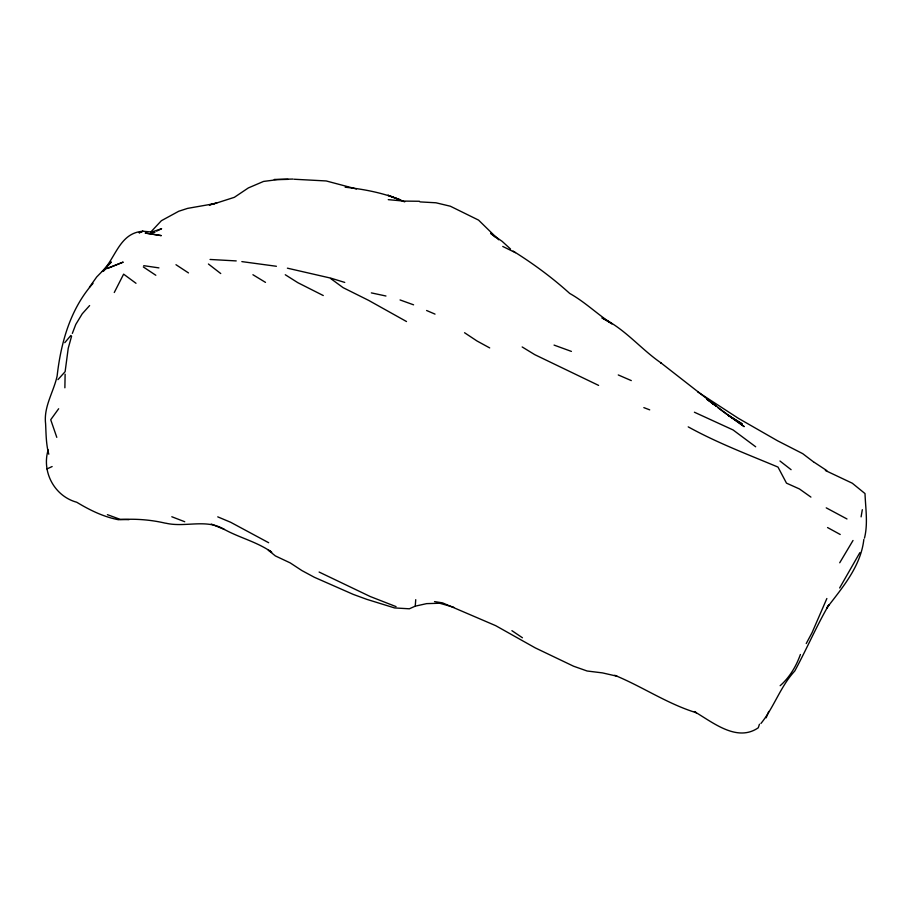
<?xml version="1.0" encoding="UTF-8"?>
<svg xmlns="http://www.w3.org/2000/svg" width="912" height="912" viewBox="0 0 912 912"><rect width="100%" height="100%" fill="white"/><g stroke="black" fill="none" stroke-linecap="round" stroke-linejoin="round"><path stroke-width="1.37" d="M271.742 552.25C257.344 541.979 239.879 537.92 224.5 529.519C206.614 518.415 185.296 527.752 165.893 523.203L165.266 523.157C149.796 519.544 134.167 518.54 118.412 519.726C103.455 516.853 89.661 510.07 76.733 502.238C54.412 496.196 41.496 471.8 48.176 449.855M64.877 387.794L65.117 374.205M270.727 551.304L268.276 550.141L275.344 555.91L290.187 562.886L301.94 570.593L314.344 577.273L353.343 594.43L366.829 599.355L394.6 607.939L409.363 608.794L415.245 606.161L415.735 599.674M861.099 516.876L862.319 509.694M863.846 539.391C860.791 566.5 842.471 587.431 826.625 608.224L828.78 604.964C816.343 626.43 806.561 649.287 794.751 671.027C780.376 686.508 774.117 707.245 760.927 723.49M71.603 336.175L68.229 348.281L65.117 371.686L57.958 379.631M864.485 538.091C868.11 523.705 865.545 508.315 865.009 493.574L852.298 483.223L825.36 470.489M759.445 724.242L758.282 727.776C736.85 742.585 712.751 722.258 694.317 711.565L696.392 712.751C667.516 703.95 642.458 686.656 614.699 675.268M72.344 333.393L75.764 324.455L82.228 313.808L89.615 305.566M826.865 598.511L812.079 632.609L806.242 643.541M766.16 717.801L768.782 711.44M800.405 654.474C796.142 666.353 789.632 677.32 780.159 685.71M859.834 552.695L839.644 587.966M114.274 292.501L123.622 274.159L135.991 283.29M853.016 540.474L839.724 562.772M58.653 408.747L50.719 419.737L56.795 437.35M89.433 287.2L96.706 276.952L111.332 262.018L102.338 271.457C115.984 257.435 119.654 232.822 143.024 231.249L139.365 232.799M93.024 283.37C70.349 308.929 60.887 342.684 57.137 375.949C53.637 392.035 43.525 406.706 45.6 423.761C46.113 433.952 46.033 444.304 48.803 454.21M64.763 342.684L70.885 335.434M103.501 271.195L105.564 269.017L123.2 262.109L107.605 268.413M150.913 231.899L161.367 220.715L178.741 211.253L187.598 208.381L214.776 203.604L234.361 197.323L248.349 187.929L263.545 181.431L277.373 179.653L288.032 179.345M52.132 466.545L46.922 468.95M156.693 231.078L161.595 228.707L151.255 232.229M139.194 232.765L142.796 231.203L154.915 232.343L152.236 232.594M217.17 202.646L209.338 204.983L214.776 203.604M415.245 606.161L426.634 603.63L439.698 603.242L453.766 607.255M274.273 179.459L293.071 179.06M419.452 201.267L403.891 201.096L388.25 199.648M128.991 519.646L120.361 519.418L107.399 514.653M210.068 259.464L236.219 260.912M419.953 201.894L435.947 202.783L450.357 206.226L478.561 220.1L498.704 239.799M294.177 179.242L326.211 180.952L356.421 188.966M345.158 187.211C364.139 189.183 383.063 192.922 400.813 200.047L387.919 195.236L404.7 201.871M276.404 266.281L241.84 261.607M143.754 265.666L158.927 267.889M434.534 601.612L442.514 602.866L495.695 625.666L535.276 647.896L573.545 666.205L587.111 671.004L602.49 672.896L616.979 676.202M287.405 268.174L329.836 277.921L343.083 287.645L368.573 300.344L406.513 321.537M371.344 292.889L385.958 296.012M330.851 278.149L344.747 282.424M554.063 345.089L571.402 351.405M400.06 299.945L413.581 304.825M643.838 407.618L649.709 409.853M396.059 606.617L370.215 596.516L319.109 572.052M171.809 516.751L184.737 521.732M211.276 524.047L224.455 529.496M217.751 516.853L230.622 522.257L268.664 542.72M426.599 310.502L435.024 314.116M618.268 374.946L631.298 380.6M694.408 412.224L733.054 429.94L755.683 446.789M323.27 295.534L297.802 282.663L285.274 274.74M502.751 246.445L515.428 252.681M846.986 518.974L826.238 507.847M688.218 426.862C717.049 442.81 747.715 454.381 778.004 467.092L786.486 483.143L799.425 488.946L810.916 497.097M598.603 385.4L534.74 354.643L522.177 346.959M489.698 347.917L477.033 341.008L464.55 332.732M827.56 527.546L840.226 534.489M513.08 251.051C533.064 263.522 552.216 277.601 569.704 293.436C584.957 301.975 597.508 314.321 612.066 323.863L601.954 317.889C624.788 328.651 640.612 348.931 661.177 363.022L660.641 362.634L721.403 410.047L744.203 426.622L727.605 414.892M252.92 274.729L265.495 282.378M697.703 391.875L738.23 418.243L777.594 440.804L802.708 453.652L813.937 462.213M175.982 264.708L188.476 272.916M814.313 462.361L826.796 470.592M143.332 266.954L155.815 275.264M511.906 630.659L522.439 637.762M727.685 414.949L742.174 423.898L727.822 415.063M709.456 401.291L716.308 406.239L712.055 403.093M706.732 399.148L708.863 400.733M718.006 407.744L726.67 414.253M706.8 399.217L709.034 400.927M711.28 402.625L713.526 404.335M208.426 264.013L220.738 273.543M779.954 461.005L791.103 469.691M495.683 237.542L490.633 233.324L502.17 241.372L510.549 249.044M161.173 235.592L145.361 233.073L161.173 235.592"/></g></svg>
